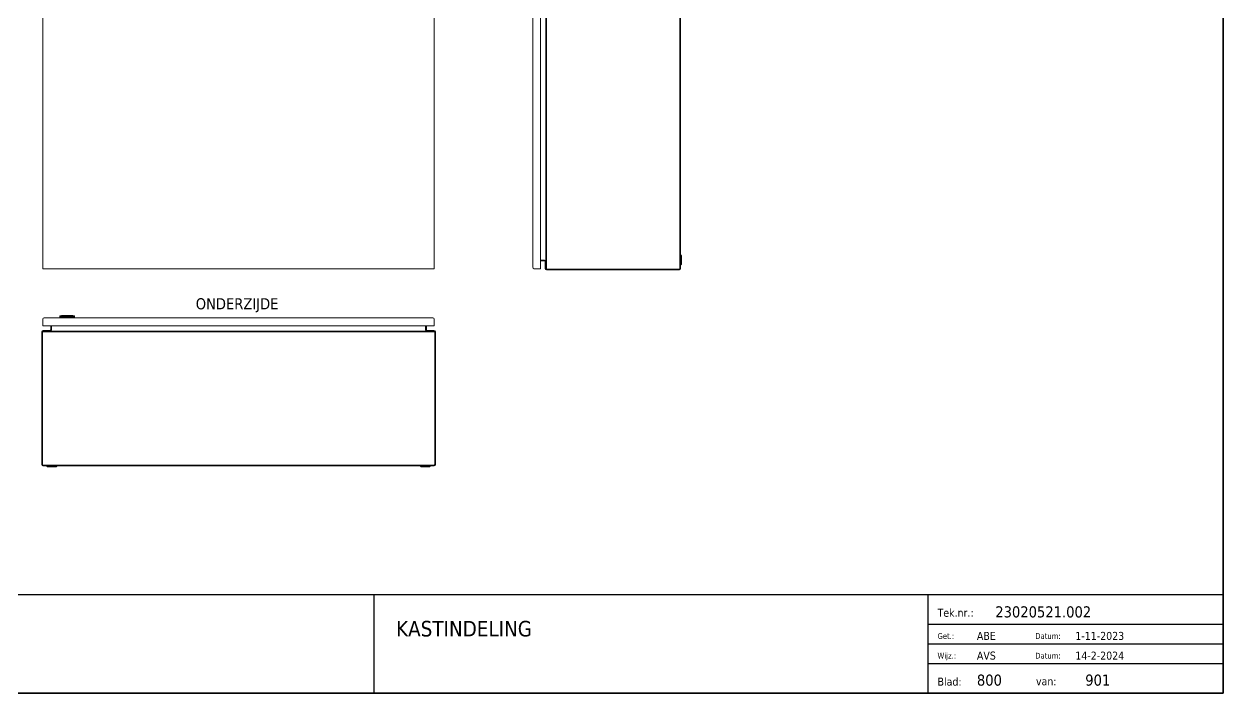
# Model space of a CAD drawing. Header units: millimetres. Extents: x 0 to 4000, y 0 to 2720.
# Drawn here: x 1564 to 4000, y 0 to 1360 of the extents above; entities that cross this region are included whole.
import ezdxf
from ezdxf.enums import TextEntityAlignment as Align

# ---------------------------------------------------------------- set-up
doc = ezdxf.new("R2010")
doc.units = ezdxf.units.MM
for name, color, linetype, lineweight in [('EPLAN201', 73, 'Continuous', 5), ('EPLAN400', 5, 'Continuous', 5), ('EPLAN451', 73, 'Continuous', 5), ('EPLAN452', 73, 'Continuous', 5), ('EPLAN500', 7, 'Continuous', 5), ('EPLAN501', 7, 'Continuous', 5), ('EPLAN503', 7, 'Continuous', 5), ('EPLAN504', 7, 'Continuous', 5), ('KASTEN', 1, 'Continuous', 0)]:
    doc.layers.add(name, color=color, linetype=linetype, lineweight=lineweight)
doc.styles.add('Tahoma', font='')
doc.styles.get('Tahoma').set_extended_font_data('Tahoma')

# ---------------------------------------------------------------- blocks, each defined once
blk = doc.blocks.new('EPLFRAME')
at = {"layer": 'EPLAN201', "linetype": 'Continuous', "lineweight": 25, "ltscale": 4}
for p, q in [((0, 200), (4000, 200)), ((2275, 200), (2275, 0)), ((3400, 200), (3400, 0)), ((3400, 140), (4000, 140)), ((3400, 100), (4000, 100)), ((3400, 60), (4000, 60))]:
    blk.add_line(p, q, dxfattribs=at)
at = {"layer": 'EPLAN201', "linetype": 'Continuous', "lineweight": 35, "ltscale": 4}
blk.add_lwpolyline([(0, 0), (4000, 0), (4000, 2720), (0, 2720)], close=True, dxfattribs=at)
at = {"layer": 'EPLAN201', "color": 73, "style": 'Tahoma'}
for s, height, p in [('Tek.nr.:', 16.25, (3420, 155)), ('Get.:', 11.74, (3420, 110)), ('Datum:', 11.74, (3618.6, 110)), ('Wijz.:', 11.74, (3420, 70)), ('Datum:', 11.74, (3618.6, 70)), ('Blad:', 16.25, (3420, 15)), ('van:', 16.25, (3620, 15.7))]:
    blk.add_text(s, height=height, dxfattribs=at).set_placement(p)
at = {"layer": 'EPLAN451', "color": 73, "style": 'Tahoma'}
for tag, p, height in [('14_10000', (3537.3, 153.7), 22.6), ('14_10011', (1180, 115), 31.6), ('14_10021', (3700, 108), 16.3), ('14_3010', (3500, 68), 16.3)]:
    blk.add_attdef(tag, p, '', height=height, dxfattribs=at)
at = {"layer": 'EPLAN452', "color": 73, "style": 'Tahoma'}
for tag, p, height in [('4_11011', (2320, 115), 31.6), ('4_11020', (3500, 108), 16.3), ('4_11024', (3700, 67.9), 16.3), ('4_11042', (3500, 15), 22.6), ('4_11043', (3720.1, 15), 22.6)]:
    blk.add_attdef(tag, p, '', height=height, dxfattribs=at)
blk = doc.blocks.new('EPLSYM_LibrarySPECIAL_Symbol11_Variant0_Placement8_3')
at = {"layer": 'EPLAN400', "color": 5, "style": 'Tahoma'}
blk.add_attdef('17_20010', text='', height=22.6, dxfattribs=at).set_placement((-1.5, -0.5), align=Align.BOTTOM_CENTER)
at = {"layer": 'EPLAN500', "color": 7, "style": 'Tahoma'}
blk.add_attdef('17_20027', text='', height=1.63, dxfattribs=at).set_placement((-1.5, -40.7), align=Align.BOTTOM_CENTER)
at = {"layer": 'EPLAN501', "color": 7, "style": 'Tahoma'}
blk.add_attdef('17_20011', text='', height=1.63, dxfattribs=at).set_placement((-1.5, -46.1), align=Align.BOTTOM_CENTER)
at = {"layer": 'EPLAN503', "color": 7, "style": 'Tahoma'}
blk.add_attdef('17_20024', text='', height=1.63, dxfattribs=at).set_placement((-1.5, -48.8), align=Align.BOTTOM_CENTER)
at = {"layer": 'EPLAN504', "color": 7, "style": 'Tahoma'}
blk.add_attdef('17_20901[1]', text='', height=1.63, dxfattribs=at).set_placement((-1.5, -43.4), align=Align.BOTTOM_CENTER)

msp = doc.modelspace()

# ---------------------------------------------------------------- linework, layer by layer
at = {"layer": 'KASTEN', "color": 1, "linetype": 'Continuous'}
for p, q in [((2597.5, 865.3), (2597.5, 2054.7)), ((2613.7, 2057.5), (2613.7, 862.5)), ((2625.8, 2058.5), (2625.8, 861.5)), ((2896.5, 862.3), (2896.5, 2057.7)), ((2898, 862.3), (2898, 2057.7)), ((2624.3, 2041.7), (2624.3, 878.3)), ((2613.6, 904.8), (2613.7, 862.5)), ((2613.7, 880), (2621.8, 880)), ((2613.7, 878.5), (2621.8, 878.5)), ((2622.8, 877.5), (2622.8, 863)), ((2624.3, 877.5), (2624.3, 878.3)), ((2624.3, 877.5), (2624.3, 863)), ((2600.3, 862.5), (2613.7, 862.5)), ((2624.7, 861.9), (2625.7, 861.5)), ((2625.7, 861.5), (2625.8, 861.5)), ((2895.7, 861.5), (2625.8, 861.5)), ((2895.7, 861.5), (2625.8, 861.5)), ((2895.7, 860), (2625.8, 860)), ((1602.5, 746.3), (1602.5, 759.7)), ((2394.7, 762.5), (1605.3, 762.5)), ((1637, 765.3), (1637, 766.6)), ((1637, 762.5), (1637, 765.3)), ((1640.5, 766.9), (1637.3, 766.9)), ((1637.3, 766.9), (1637.3, 765.6)), ((1644, 767.6), (1640.5, 767.6)), ((1640.5, 767.6), (1640.5, 766.6)), ((1640.5, 766.6), (1640.5, 766.6)), ((1640.5, 766.4), (1640.5, 766.4)), ((1640.5, 766.1), (1640.5, 766.1)), ((1640.5, 765.7), (1640.5, 765.9)), ((1640.5, 765.2), (1640.5, 765.7)), ((1642.8, 766.9), (1642.8, 767.4)), ((1642.8, 767.4), (1643.8, 767.4)), ((1643.8, 766.9), (1642.8, 766.9)), ((1642.8, 766.9), (1642.8, 766.7)), ((1642.8, 766.7), (1643.8, 766.7)), ((1643.8, 767.2), (1643.8, 766.9)), ((1643.8, 766.9), (1643.8, 766.7)), ((1652, 767.6), (1644, 767.6)), ((1645.2, 767.2), (1645.2, 767.4)), ((1645.2, 767.4), (1646.2, 767.4)), ((1646.2, 766.9), (1645.2, 766.9)), ((1645.2, 766.9), (1645.2, 766.7)), ((1645.2, 766.7), (1646.2, 766.7)), ((1646.2, 767.4), (1646.2, 766.9)), ((1646.2, 766.9), (1646.2, 766.7)), ((1646.8, 767.2), (1646.8, 766.9)), ((1648.6, 767.3), (1648.6, 767)), ((1648.6, 766.9), (1648.6, 766.7)), ((1650.4, 767.2), (1650.4, 766.9)), ((1650.9, 767.2), (1650.9, 766.9)), ((1660, 767.6), (1652, 767.6)), ((1652.5, 767.4), (1654.2, 767.4)), ((1652.5, 766.9), (1652.5, 766.7)), ((1654.2, 766.9), (1652.5, 766.9)), ((1652.5, 766.7), (1654.2, 766.7)), ((1653.1, 767.3), (1652.8, 767.3)), ((1652.8, 767.3), (1652.8, 767.1)), ((1652.8, 767.1), (1653.1, 767.1)), ((1653.1, 767.1), (1653.1, 767.3)), ((1654.7, 767.3), (1654, 767.3)), ((1654.2, 767.4), (1654.2, 766.9)), ((1654.2, 766.9), (1654.2, 766.7)), ((1654.7, 767.3), (1654.7, 767.4)), ((1654.7, 767.4), (1657.5, 767.4)), ((1656.4, 767.3), (1654.7, 767.3)), ((1654.7, 767.3), (1654.7, 767)), ((1654.7, 767), (1656.4, 767)), ((1656.4, 766.9), (1656.4, 767.3)), ((1657.5, 766.9), (1656.4, 766.9)), ((1656.4, 766.9), (1656.4, 766.7)), ((1656.4, 766.7), (1657.5, 766.7)), ((1657.5, 767.4), (1657.5, 766.9)), ((1657.5, 766.9), (1657.5, 766.7)), ((1658.1, 767.3), (1658.1, 767.4)), ((1658.1, 767.4), (1661, 767.4)), ((1659.9, 767.3), (1658.1, 767.3)), ((1658.1, 767.3), (1658.1, 767)), ((1658.1, 766.9), (1658.1, 767.1)), ((1658.1, 767.1), (1659.9, 767.1)), ((1658.1, 767), (1658.1, 767)), ((1661, 766.9), (1658.1, 766.9)), ((1658.1, 766.9), (1658.1, 766.7)), ((1658.1, 766.7), (1661, 766.7)), ((1658.2, 767.1), (1658.2, 767.2)), ((1658.2, 767.2), (1659.9, 767.2)), ((1659.9, 767.1), (1658.2, 767.1)), ((1658.2, 767.1), (1658.2, 767.1)), ((1659.9, 767.2), (1659.9, 767.3)), ((1659.9, 767.1), (1659.9, 767.1)), ((1663.5, 767.6), (1660, 767.6)), ((1661, 767.4), (1661, 766.9)), ((1661, 766.9), (1661, 766.7)), ((1663.5, 766.6), (1663.5, 767.6)), ((1666.7, 766.9), (1663.5, 766.9)), ((1663.5, 766.6), (1663.5, 766.6)), ((1663.5, 766.4), (1663.5, 766.4)), ((1663.5, 765.9), (1663.5, 765.7)), ((1663.5, 765.2), (1663.5, 765.7)), ((1666.7, 765.6), (1666.7, 766.9)), ((1667, 766.6), (1667, 765.3)), ((1667, 765.3), (1667, 762.5)), ((2397.5, 759.7), (2397.5, 746.3)), ((1600, 734.1), (1600, 464.2)), ((1601.5, 734.2), (1601.5, 734.1)), ((1601.5, 734.2), (1601.5, 734.1)), ((1601.5, 734.1), (1601.5, 464.2)), ((1601.5, 701.2), (1601.5, 734.1)), ((2398.5, 734.1), (1601.5, 734.1)), ((2397.5, 746.3), (1602.5, 746.3)), ((1602.5, 746.3), (1604.5, 746.3)), ((1603, 737.1), (1617.5, 737.1)), ((1603, 735.6), (1617.5, 735.6)), ((1617.5, 735.6), (1618.3, 735.6)), ((2382.5, 735.6), (1618.3, 735.6)), ((1618.5, 738.1), (1618.5, 746.3)), ((1620, 738.1), (1620, 746.3)), ((2380, 746.3), (2380, 738.1)), ((2381.1, 736), (2381.2, 736)), ((2381.5, 746.3), (2381.5, 738.1)), ((2382.5, 737.1), (2397, 737.1)), ((2382.5, 735.6), (2397, 735.6)), ((2398.5, 464.2), (2398.5, 734.1)), ((2398.5, 730.8), (2398.5, 464.2)), ((2400, 464.2), (2400, 734.1)), ((1601.5, 464.2), (1601.5, 692.5)), ((1601.5, 464.2), (1601.5, 464.1)), ((2397.7, 463.4), (1602.3, 463.4)), ((2397.7, 461.9), (1602.3, 461.9))]:
    msp.add_line(p, q, dxfattribs=at)
at = {"layer": 'KASTEN', "linetype": 'Continuous', "lineweight": 0, "ltscale": 20}
for p, q in [((2899.5, 889.6), (2898, 891.1)), ((2899.5, 889.6), (2899.5, 871)), ((2900, 872.2), (2900, 888.4)), ((2898, 869.5), (2899.5, 871)), ((1609.8, 461.9), (1611.3, 460.5)), ((1631.4, 461.9), (1609.8, 461.9)), ((1611.3, 460.5), (1629.9, 460.5)), ((1612.5, 460), (1628.7, 460)), ((1629.9, 460.5), (1631.4, 461.9)), ((2368.6, 461.9), (2370.1, 460.4)), ((2388.7, 460.4), (2370.1, 460.4)), ((2371.3, 459.9), (2387.5, 459.9)), ((2388.7, 460.4), (2390.2, 461.9))]:
    msp.add_line(p, q, dxfattribs=at)
at = {"layer": 'KASTEN', "color": 1, "linetype": 'Continuous'}
for points in [[(1602.5, 862.5), (2397.5, 862.5), (2397.5, 2057.5), (1602.5, 2057.5), (1602.5, 862.5)], [(1602.5, 862.5), (2397.5, 862.5), (2397.5, 2057.5), (1602.5, 2057.5), (1602.5, 862.5)], [(2624.3, 863.2), (2624.3, 863.2), (2624.3, 863.1), (2624.4, 863), (2624.4, 863), (2624.4, 862.9), (2624.4, 862.9), (2624.5, 862.8), (2624.5, 862.8), (2624.5, 862.7), (2624.5, 862.7), (2624.6, 862.6), (2624.6, 862.6), (2624.7, 862.5), (2624.7, 862.5), (2624.8, 862.4), (2624.8, 862.4), (2624.9, 862.3), (2624.9, 862.3), (2625, 862.2), (2625, 862.1), (2625.1, 862.1), (2625.1, 862), (2625.2, 862), (2625.2, 861.9), (2625.3, 861.9), (2625.4, 861.8), (2625.4, 861.8), (2625.5, 861.7), (2625.5, 861.7), (2625.6, 861.6), (2625.7, 861.6), (2625.7, 861.5)], [(1639.7, 764.8), (1639.5, 764.8), (1639.4, 764.8), (1639.3, 764.8), (1639.2, 764.9), (1639.1, 764.9), (1639, 764.9), (1638.9, 764.9), (1638.8, 764.9), (1638.7, 764.9), (1638.6, 764.9), (1638.5, 764.9), (1638.4, 764.9), (1638.3, 764.9), (1638.2, 764.9), (1638.1, 765), (1638, 765), (1637.9, 765), (1637.9, 765), (1637.8, 765), (1637.7, 765), (1637.7, 765), (1637.6, 765), (1637.6, 765.1), (1637.5, 765.1), (1637.5, 765.1), (1637.4, 765.1), (1637.4, 765.1), (1637.3, 765.1), (1637.3, 765.2), (1637.3, 765.2), (1637.2, 765.2), (1637.2, 765.2), (1637.2, 765.2), (1637.1, 765.2), (1637.1, 765.2), (1637.1, 765.3), (1637.1, 765.3), (1637.1, 765.3), (1637.1, 765.3), (1637, 765.3)], [(1637.3, 765.6), (1637.4, 765.6), (1637.4, 765.6), (1637.4, 765.5), (1637.4, 765.5), (1637.4, 765.5), (1637.5, 765.4), (1637.5, 765.4), (1637.6, 765.4), (1637.6, 765.4), (1637.7, 765.3), (1637.7, 765.3), (1637.8, 765.3), (1637.9, 765.3), (1638, 765.2), (1638, 765.2), (1638.1, 765.2), (1638.2, 765.2), (1638.3, 765.1), (1638.4, 765.1), (1638.5, 765.1), (1638.6, 765.1), (1638.7, 765.1), (1638.8, 765.1), (1638.9, 765.1), (1639, 765), (1639.1, 765), (1639.2, 765), (1639.3, 765), (1639.4, 765), (1639.5, 765), (1639.6, 765), (1639.7, 765)], [(1639.7, 765), (1640.6, 765), (1641.6, 764.9), (1642.5, 764.9), (1643.5, 764.9), (1644.4, 764.9), (1645.4, 764.8), (1646.3, 764.8), (1647.3, 764.8), (1648.3, 764.8), (1649.3, 764.8), (1650.3, 764.8), (1651.4, 764.8), (1652.4, 764.8), (1653.5, 764.8), (1654.5, 764.8), (1655.6, 764.8), (1656.7, 764.8), (1657.8, 764.8), (1658.9, 764.8), (1660, 764.9), (1661.1, 764.9), (1662.2, 764.9), (1663.3, 765), (1664.4, 765)], [(1664.4, 764.8), (1663.3, 764.8), (1662.2, 764.8), (1661.1, 764.7), (1660, 764.7), (1658.9, 764.7), (1657.8, 764.7), (1656.7, 764.6), (1655.6, 764.6), (1654.5, 764.6), (1653.5, 764.6), (1652.4, 764.6), (1651.4, 764.6), (1650.3, 764.6), (1649.3, 764.6), (1648.3, 764.6), (1647.3, 764.6), (1646.3, 764.7), (1645.3, 764.7), (1644.4, 764.7), (1643.4, 764.7), (1642.5, 764.7), (1641.5, 764.8), (1640.6, 764.8), (1639.7, 764.8)], [(1639.7, 764.8), (1639.7, 764.7), (1639.7, 764.6), (1639.7, 764.4), (1639.7, 764.3), (1639.7, 764.2), (1639.7, 764.1), (1639.7, 763.9), (1639.7, 763.8), (1639.7, 763.7), (1639.7, 763.6), (1639.7, 763.5), (1639.7, 763.4), (1639.7, 763.3), (1639.7, 763.2), (1639.7, 763.1), (1639.7, 763.1), (1639.7, 763), (1639.7, 762.9), (1639.7, 762.8), (1639.7, 762.8), (1639.7, 762.7), (1639.7, 762.6), (1639.7, 762.6), (1639.7, 762.5)], [(1640.5, 766.6), (1641.3, 766.6), (1642, 766.6), (1642.7, 766.6), (1643.4, 766.6), (1644.1, 766.6), (1644.8, 766.6), (1645.6, 766.5), (1646.3, 766.5), (1647, 766.5), (1647.7, 766.5), (1648.4, 766.5), (1649.2, 766.5), (1649.9, 766.5), (1650.6, 766.5), (1651.3, 766.5), (1652, 766.5), (1652.8, 766.5), (1653.5, 766.5), (1654.2, 766.5), (1654.9, 766.5), (1655.6, 766.5), (1656.4, 766.5), (1657.1, 766.5), (1657.8, 766.5), (1658.5, 766.5), (1659.2, 766.6), (1660, 766.6), (1660.7, 766.6), (1661.4, 766.6), (1662.1, 766.6), (1662.8, 766.6), (1663.5, 766.6)], [(1640.5, 766.4), (1641.3, 766.4), (1642, 766.4), (1642.7, 766.3), (1643.4, 766.3), (1644.1, 766.3), (1644.8, 766.3), (1645.6, 766.3), (1646.3, 766.3), (1647, 766.3), (1647.7, 766.3), (1648.4, 766.2), (1649.2, 766.2), (1649.9, 766.2), (1650.6, 766.2), (1651.3, 766.2), (1652, 766.2), (1652.8, 766.2), (1653.5, 766.2), (1654.2, 766.2), (1654.9, 766.2), (1655.6, 766.2), (1656.4, 766.3), (1657.1, 766.3), (1657.8, 766.3), (1658.5, 766.3), (1659.2, 766.3), (1660, 766.3), (1660.7, 766.3), (1661.4, 766.3), (1662.1, 766.4), (1662.8, 766.4), (1663.5, 766.4)], [(1663.5, 766.4), (1662.8, 766.4), (1662.1, 766.4), (1661.4, 766.4), (1660.7, 766.4), (1660, 766.3), (1659.4, 766.3), (1658.7, 766.3), (1658.1, 766.3), (1657.5, 766.3), (1657, 766.3), (1656.4, 766.3), (1655.9, 766.3), (1655.4, 766.3), (1654.9, 766.3), (1654.5, 766.3), (1654.1, 766.3), (1653.7, 766.3), (1653.3, 766.3), (1652.9, 766.3), (1652.6, 766.3), (1652.2, 766.3), (1651.9, 766.3), (1651.6, 766.3), (1651.2, 766.3), (1650.9, 766.3), (1650.5, 766.3), (1650.2, 766.3), (1649.8, 766.3), (1649.5, 766.3), (1649.1, 766.3), (1648.7, 766.3), (1648.3, 766.3), (1647.9, 766.3), (1647.5, 766.3), (1647, 766.3), (1646.6, 766.3), (1646.1, 766.3), (1645.6, 766.3), (1645.1, 766.3), (1644.7, 766.3), (1644.2, 766.3), (1643.7, 766.3), (1643.1, 766.4), (1642.6, 766.4), (1642.1, 766.4), (1641.6, 766.4), (1641.1, 766.4), (1640.5, 766.4)], [(1663.5, 766.2), (1662.8, 766.2), (1662.1, 766.1), (1661.4, 766.1), (1660.7, 766.1), (1660, 766.1), (1659.4, 766.1), (1658.7, 766.1), (1658.1, 766.1), (1657.5, 766), (1657, 766), (1656.4, 766), (1655.9, 766), (1655.4, 766), (1654.9, 766), (1654.5, 766), (1654.1, 766), (1653.7, 766), (1653.3, 766), (1652.9, 766), (1652.6, 766), (1652.2, 766), (1651.9, 766), (1651.6, 766), (1651.2, 766), (1650.9, 766), (1650.5, 766), (1650.2, 766), (1649.8, 766), (1649.5, 766), (1649.1, 766), (1648.7, 766), (1648.3, 766), (1647.9, 766), (1647.5, 766), (1647, 766), (1646.6, 766), (1646.1, 766.1), (1645.6, 766.1), (1645.1, 766.1), (1644.7, 766.1), (1644.2, 766.1), (1643.7, 766.1), (1643.1, 766.1), (1642.6, 766.1), (1642.1, 766.1), (1641.6, 766.1), (1641.1, 766.2), (1640.5, 766.2)], [(1640.5, 766.1), (1641.3, 766.1), (1642, 766.1), (1642.7, 766.1), (1643.4, 766.1), (1644.1, 766.1), (1644.8, 766), (1645.6, 766), (1646.3, 766), (1647, 766), (1647.7, 766), (1648.4, 766), (1649.2, 766), (1649.9, 766), (1650.6, 766), (1651.3, 766), (1652, 766), (1652.8, 766), (1653.5, 766), (1654.2, 766), (1654.9, 766), (1655.6, 766), (1656.4, 766), (1657.1, 766), (1657.8, 766), (1658.5, 766), (1659.2, 766), (1660, 766.1), (1660.7, 766.1), (1661.4, 766.1), (1662.1, 766.1), (1662.8, 766.1), (1663.5, 766.1)], [(1663.5, 765.9), (1662.8, 765.9), (1662.1, 765.9), (1661.4, 765.9), (1660.7, 765.9), (1660, 765.9), (1659.4, 765.8), (1658.7, 765.8), (1658.1, 765.8), (1657.5, 765.8), (1657, 765.8), (1656.4, 765.8), (1655.9, 765.8), (1655.4, 765.8), (1654.9, 765.8), (1654.5, 765.8), (1654.1, 765.8), (1653.7, 765.8), (1653.3, 765.8), (1652.9, 765.8), (1652.6, 765.8), (1652.2, 765.8), (1651.9, 765.8), (1651.6, 765.8), (1651.2, 765.8), (1650.9, 765.8), (1650.5, 765.8), (1650.2, 765.8), (1649.8, 765.8), (1649.5, 765.8), (1649.1, 765.8), (1648.7, 765.8), (1648.3, 765.8), (1647.9, 765.8), (1647.5, 765.8), (1647, 765.8), (1646.6, 765.8), (1646.1, 765.8), (1645.6, 765.8), (1645.1, 765.8), (1644.7, 765.8), (1644.2, 765.9), (1643.7, 765.9), (1643.1, 765.9), (1642.6, 765.9), (1642.1, 765.9), (1641.6, 765.9), (1641.1, 765.9), (1640.5, 765.9)], [(1640.5, 765.9), (1641.3, 765.9), (1642, 765.9), (1642.7, 765.9), (1643.4, 765.8), (1644.1, 765.8), (1644.8, 765.8), (1645.6, 765.8), (1646.3, 765.8), (1647, 765.8), (1647.7, 765.8), (1648.4, 765.7), (1649.2, 765.7), (1649.9, 765.7), (1650.6, 765.7), (1651.3, 765.7), (1652, 765.7), (1652.8, 765.7), (1653.5, 765.7), (1654.2, 765.7), (1654.9, 765.7), (1655.6, 765.7), (1656.4, 765.8), (1657.1, 765.8), (1657.8, 765.8), (1658.5, 765.8), (1659.2, 765.8), (1660, 765.8), (1660.7, 765.8), (1661.4, 765.9), (1662.1, 765.9), (1662.8, 765.9), (1663.5, 765.9)], [(1663.5, 765.7), (1662.8, 765.7), (1662.1, 765.7), (1661.4, 765.7), (1660.7, 765.6), (1660, 765.6), (1659.3, 765.6), (1658.5, 765.6), (1657.8, 765.6), (1657.1, 765.6), (1656.4, 765.6), (1655.7, 765.6), (1654.9, 765.5), (1654.2, 765.5), (1653.5, 765.5), (1652.8, 765.5), (1652.1, 765.5), (1651.3, 765.5), (1650.6, 765.5), (1649.9, 765.5), (1649.2, 765.5), (1648.4, 765.6), (1647.7, 765.6), (1647, 765.6), (1646.3, 765.6), (1645.6, 765.6), (1644.9, 765.6), (1644.1, 765.6), (1643.4, 765.6), (1642.7, 765.7), (1642, 765.7), (1641.3, 765.7), (1640.5, 765.7)], [(1663.5, 765.2), (1662.8, 765.2), (1662.1, 765.1), (1661.4, 765.1), (1660.7, 765.1), (1660, 765.1), (1659.3, 765.1), (1658.6, 765.1), (1657.9, 765), (1657.2, 765), (1656.4, 765), (1655.7, 765), (1655, 765), (1654.3, 765), (1653.6, 765), (1652.9, 765), (1652.1, 765), (1651.4, 765), (1650.7, 765), (1650, 765), (1649.2, 765), (1648.5, 765), (1647.8, 765), (1647.1, 765), (1646.3, 765), (1645.6, 765.1), (1644.9, 765.1), (1644.2, 765.1), (1643.4, 765.1), (1642.7, 765.1), (1642, 765.1), (1641.3, 765.2), (1640.5, 765.2)], [(1645.2, 767.2), (1645.1, 767.2), (1645.1, 767.2), (1645.1, 767.2), (1645.1, 767.2), (1645.1, 767.2), (1645.1, 767.2), (1645.1, 767.2), (1645, 767.2), (1645, 767.2), (1645, 767.2), (1645, 767.2), (1645, 767.2), (1645, 767.2), (1645, 767.2), (1645, 767.2), (1645, 767.2), (1644.9, 767.2), (1644.9, 767.2), (1644.9, 767.2), (1644.9, 767.2), (1644.9, 767.2), (1644.9, 767.2), (1644.9, 767.2), (1644.9, 767.2), (1644.9, 767.2), (1644.8, 767.2), (1644.8, 767.2), (1644.8, 767.2), (1644.8, 767.2), (1644.8, 767.2), (1644.8, 767.2), (1644.8, 767.2), (1644.8, 767.2), (1644.7, 767.2), (1644.7, 767.2), (1644.7, 767.2), (1644.7, 767.2), (1644.7, 767.2), (1644.7, 767.2), (1644.7, 767.2), (1644.7, 767.3), (1644.6, 767.3), (1644.6, 767.3), (1644.6, 767.3), (1644.6, 767.3), (1644.6, 767.3), (1644.6, 767.3), (1644.6, 767.3), (1644.6, 767.3), (1644.6, 767.3), (1644.6, 767.3), (1644.5, 767.3), (1644.5, 767.3), (1644.5, 767.3), (1644.5, 767.3), (1644.5, 767.3), (1644.5, 767.3), (1644.5, 767.3), (1644.4, 767.3), (1644.4, 767.3), (1644.4, 767.3), (1644.4, 767.3), (1644.4, 767.3), (1644.4, 767.3), (1644.4, 767.3), (1644.4, 767.3), (1644.4, 767.3), (1644.3, 767.3), (1644.3, 767.3), (1644.3, 767.3), (1644.3, 767.3), (1644.3, 767.3), (1644.3, 767.3), (1644.3, 767.3), (1644.3, 767.3), (1644.2, 767.3), (1644.2, 767.3), (1644.2, 767.3), (1644.2, 767.3), (1644.2, 767.3), (1644.2, 767.3), (1644.2, 767.3), (1644.2, 767.3), (1644.2, 767.3), (1644.2, 767.3), (1644.1, 767.3), (1644.1, 767.3), (1644.1, 767.3), (1644.1, 767.3), (1644.1, 767.3), (1644.1, 767.3), (1644.1, 767.3), (1644.1, 767.3), (1644.1, 767.3), (1644, 767.3), (1644, 767.3), (1644, 767.4), (1644, 767.4), (1644, 767.4), (1644, 767.4), (1644, 767.4), (1644, 767.4), (1644, 767.4), (1643.9, 767.4), (1643.9, 767.4), (1643.9, 767.4), (1643.9, 767.4), (1643.9, 767.4), (1643.9, 767.4), (1643.9, 767.4), (1643.9, 767.4), (1643.9, 767.4), (1643.9, 767.4), (1643.8, 767.4), (1643.8, 767.4), (1643.8, 767.4)], [(1645.2, 766.9), (1645.2, 766.9), (1645.1, 766.9), (1645.1, 767), (1645.1, 767), (1645.1, 767), (1645.1, 767), (1645.1, 767), (1645.1, 767), (1645.1, 767), (1645, 767), (1645, 767), (1645, 767), (1645, 767), (1645, 767), (1645, 767), (1645, 767), (1645, 767), (1645, 767), (1644.9, 767), (1644.9, 767), (1644.9, 767), (1644.9, 767), (1644.9, 767), (1644.9, 767), (1644.9, 767), (1644.9, 767), (1644.8, 767), (1644.8, 767), (1644.8, 767), (1644.8, 767), (1644.8, 767), (1644.8, 767), (1644.8, 767), (1644.8, 767), (1644.8, 767), (1644.8, 767), (1644.7, 767), (1644.7, 767), (1644.7, 767), (1644.7, 767), (1644.7, 767), (1644.7, 767), (1644.7, 767), (1644.7, 767), (1644.6, 767.1), (1644.6, 767.1), (1644.6, 767.1), (1644.6, 767.1), (1644.6, 767.1), (1644.6, 767.1), (1644.6, 767.1), (1644.6, 767.1), (1644.6, 767.1), (1644.6, 767.1), (1644.5, 767.1), (1644.5, 767.1), (1644.5, 767.1), (1644.5, 767.1), (1644.5, 767.1), (1644.5, 767.1), (1644.5, 767.1), (1644.5, 767.1), (1644.5, 767.1), (1644.4, 767.1), (1644.4, 767.1), (1644.4, 767.1), (1644.4, 767.1), (1644.4, 767.1), (1644.4, 767.1), (1644.4, 767.1), (1644.4, 767.1), (1644.3, 767.1), (1644.3, 767.1), (1644.3, 767.1), (1644.3, 767.1), (1644.3, 767.1), (1644.3, 767.1), (1644.3, 767.1), (1644.3, 767.1), (1644.3, 767.1), (1644.2, 767.1), (1644.2, 767.1), (1644.2, 767.1), (1644.2, 767.1), (1644.2, 767.1), (1644.2, 767.1), (1644.2, 767.1), (1644.2, 767.1), (1644.2, 767.1), (1644.1, 767.1), (1644.1, 767.2), (1644.1, 767.2), (1644.1, 767.2), (1644.1, 767.2), (1644.1, 767.2), (1644.1, 767.2), (1644.1, 767.2), (1644.1, 767.2), (1644, 767.2), (1644, 767.2), (1644, 767.2), (1644, 767.2), (1644, 767.2), (1644, 767.2), (1644, 767.2), (1644, 767.2), (1644, 767.2), (1643.9, 767.2), (1643.9, 767.2), (1643.9, 767.2), (1643.9, 767.2), (1643.9, 767.2), (1643.9, 767.2), (1643.9, 767.2), (1643.9, 767.2), (1643.9, 767.2), (1643.9, 767.2), (1643.8, 767.2), (1643.8, 767.2), (1643.8, 767.2)], [(1645.2, 766.7), (1645.2, 766.7), (1645.1, 766.7), (1645.1, 766.7), (1645.1, 766.7), (1645.1, 766.7), (1645.1, 766.7), (1645.1, 766.7), (1645.1, 766.7), (1645.1, 766.7), (1645.1, 766.7), (1645, 766.7), (1645, 766.7), (1645, 766.7), (1645, 766.7), (1645, 766.7), (1645, 766.7), (1645, 766.7), (1645, 766.7), (1645, 766.7), (1644.9, 766.7), (1644.9, 766.7), (1644.9, 766.7), (1644.9, 766.7), (1644.9, 766.8), (1644.9, 766.8), (1644.9, 766.8), (1644.9, 766.8), (1644.8, 766.8), (1644.8, 766.8), (1644.8, 766.8), (1644.8, 766.8), (1644.8, 766.8), (1644.8, 766.8), (1644.8, 766.8), (1644.8, 766.8), (1644.8, 766.8), (1644.7, 766.8), (1644.7, 766.8), (1644.7, 766.8), (1644.7, 766.8), (1644.7, 766.8), (1644.7, 766.8), (1644.7, 766.8), (1644.7, 766.8), (1644.6, 766.8), (1644.6, 766.8), (1644.6, 766.8), (1644.6, 766.8), (1644.6, 766.8), (1644.6, 766.8), (1644.6, 766.8), (1644.6, 766.8), (1644.6, 766.8), (1644.6, 766.8), (1644.5, 766.8), (1644.5, 766.8), (1644.5, 766.8), (1644.5, 766.8), (1644.5, 766.8), (1644.5, 766.8), (1644.5, 766.8), (1644.5, 766.8), (1644.5, 766.8), (1644.4, 766.8), (1644.4, 766.8), (1644.4, 766.8), (1644.4, 766.8), (1644.4, 766.9), (1644.4, 766.9), (1644.4, 766.9), (1644.4, 766.9), (1644.3, 766.9), (1644.3, 766.9), (1644.3, 766.9), (1644.3, 766.9), (1644.3, 766.9), (1644.3, 766.9), (1644.3, 766.9), (1644.3, 766.9), (1644.3, 766.9), (1644.2, 766.9), (1644.2, 766.9), (1644.2, 766.9), (1644.2, 766.9), (1644.2, 766.9), (1644.2, 766.9), (1644.2, 766.9), (1644.2, 766.9), (1644.2, 766.9), (1644.1, 766.9), (1644.1, 766.9), (1644.1, 766.9), (1644.1, 766.9), (1644.1, 766.9), (1644.1, 766.9), (1644.1, 766.9), (1644.1, 766.9), (1644.1, 766.9), (1644, 766.9), (1644, 766.9), (1644, 766.9), (1644, 766.9), (1644, 766.9), (1644, 766.9), (1644, 766.9), (1644, 766.9), (1644, 766.9), (1643.9, 766.9), (1643.9, 766.9), (1643.9, 766.9), (1643.9, 766.9), (1643.9, 766.9), (1643.9, 766.9), (1643.9, 766.9), (1643.9, 766.9), (1643.9, 766.9), (1643.9, 766.9), (1643.8, 766.9), (1643.8, 766.9), (1643.8, 767)], [(1647.5, 767.4), (1647.4, 767.4), (1647.2, 767.4), (1647.1, 767.4), (1647, 767.4), (1646.8, 767.4), (1646.7, 767.4), (1646.5, 767.4), (1646.4, 767.4), (1646.2, 767.4), (1646.1, 767.4), (1645.9, 767.4), (1645.8, 767.5), (1645.6, 767.5), (1645.5, 767.5), (1645.3, 767.5), (1645.2, 767.5), (1645.1, 767.5), (1644.9, 767.5), (1644.8, 767.5), (1644.7, 767.5), (1644.6, 767.6), (1644.5, 767.6), (1644.4, 767.6), (1644.3, 767.6), (1644.3, 767.6), (1644.2, 767.6), (1644.2, 767.6), (1644.1, 767.6), (1644.1, 767.6), (1644.1, 767.6), (1644.1, 767.6), (1644, 767.6)], [(1646.8, 767.2), (1646.8, 767.2), (1646.8, 767.2), (1646.8, 767.2), (1646.8, 767.2), (1646.8, 767.2), (1646.8, 767.2), (1646.8, 767.3), (1646.8, 767.3), (1646.9, 767.3), (1646.9, 767.3), (1646.9, 767.3), (1646.9, 767.3), (1647, 767.3), (1647, 767.3), (1647, 767.3), (1647.1, 767.3), (1647.1, 767.3), (1647.2, 767.3), (1647.2, 767.3), (1647.3, 767.3), (1647.3, 767.3), (1647.4, 767.3), (1647.4, 767.4), (1647.5, 767.4), (1647.5, 767.4), (1647.6, 767.4), (1647.6, 767.4), (1647.7, 767.4), (1647.8, 767.4), (1647.8, 767.4), (1647.9, 767.4), (1648, 767.4), (1648, 767.4), (1648.1, 767.4), (1648.2, 767.4), (1648.3, 767.4), (1648.3, 767.4), (1648.4, 767.4), (1648.5, 767.4), (1648.6, 767.4)], [(1648.6, 766.9), (1648.5, 766.9), (1648.4, 766.9), (1648.3, 766.9), (1648.3, 766.9), (1648.2, 766.9), (1648.1, 766.9), (1648, 766.9), (1647.9, 767), (1647.8, 767), (1647.8, 767), (1647.7, 767), (1647.6, 767), (1647.6, 767), (1647.5, 767), (1647.4, 767), (1647.4, 767), (1647.3, 767), (1647.3, 767), (1647.2, 767), (1647.2, 767), (1647.1, 767), (1647.1, 767), (1647.1, 767), (1647, 767), (1647, 767.1), (1647, 767.1), (1646.9, 767.1), (1646.9, 767.1), (1646.9, 767.1), (1646.9, 767.1), (1646.8, 767.1), (1646.8, 767.1), (1646.8, 767.1), (1646.8, 767.1), (1646.8, 767.1), (1646.8, 767.1), (1646.8, 767.2), (1646.8, 767.2), (1646.8, 767.2), (1646.8, 767.2)], [(1646.8, 766.9), (1646.8, 766.9), (1646.8, 766.9), (1646.8, 766.9), (1646.8, 766.9), (1646.8, 766.9), (1646.8, 766.9), (1646.8, 766.9), (1646.8, 766.8), (1646.9, 766.8), (1646.9, 766.8), (1646.9, 766.8), (1646.9, 766.8), (1647, 766.8), (1647, 766.8), (1647.1, 766.8), (1647.1, 766.8), (1647.1, 766.8), (1647.2, 766.8), (1647.2, 766.8), (1647.3, 766.8), (1647.3, 766.7), (1647.4, 766.7), (1647.4, 766.7), (1647.5, 766.7), (1647.5, 766.7), (1647.6, 766.7), (1647.7, 766.7), (1647.7, 766.7), (1647.8, 766.7), (1647.9, 766.7), (1647.9, 766.7), (1648, 766.7), (1648.1, 766.7), (1648.1, 766.7), (1648.2, 766.7), (1648.3, 766.7), (1648.4, 766.7), (1648.4, 766.7), (1648.5, 766.7), (1648.6, 766.7)], [(1648.6, 767.3), (1648.6, 767.3), (1648.5, 767.3), (1648.5, 767.3), (1648.5, 767.3), (1648.4, 767.3), (1648.4, 767.3), (1648.4, 767.3), (1648.3, 767.3), (1648.3, 767.3), (1648.3, 767.3), (1648.3, 767.3), (1648.2, 767.3), (1648.2, 767.3), (1648.2, 767.3), (1648.2, 767.3), (1648.1, 767.3), (1648.1, 767.3), (1648.1, 767.3), (1648.1, 767.3), (1648, 767.3), (1648, 767.3), (1648, 767.3), (1648, 767.3), (1648, 767.3), (1648, 767.3), (1647.9, 767.3), (1647.9, 767.2), (1647.9, 767.2), (1647.9, 767.2), (1647.9, 767.2), (1647.9, 767.2), (1647.9, 767.2), (1647.9, 767.2), (1647.9, 767.2), (1647.9, 767.2), (1647.9, 767.2), (1647.9, 767.2), (1647.9, 767.2), (1647.9, 767.2), (1647.9, 767.2)], [(1647.9, 767.2), (1647.9, 767.2), (1647.9, 767.2), (1647.9, 767.2), (1647.9, 767.2), (1647.9, 767.1), (1647.9, 767.1), (1647.9, 767.1), (1647.9, 767.1), (1647.9, 767.1), (1647.9, 767.1), (1647.9, 767.1), (1648, 767.1), (1648, 767.1), (1648, 767.1), (1648, 767.1), (1648, 767.1), (1648, 767.1), (1648.1, 767.1), (1648.1, 767.1), (1648.1, 767.1), (1648.1, 767.1), (1648.1, 767.1), (1648.2, 767.1), (1648.2, 767.1), (1648.2, 767.1), (1648.2, 767.1), (1648.3, 767.1), (1648.3, 767.1), (1648.3, 767.1), (1648.3, 767.1), (1648.4, 767.1), (1648.4, 767.1), (1648.4, 767.1), (1648.4, 767.1), (1648.5, 767.1), (1648.5, 767.1), (1648.5, 767.1), (1648.6, 767.1), (1648.6, 767.1), (1648.6, 767.1)], [(1648.6, 767.4), (1648.7, 767.4), (1648.8, 767.4), (1648.9, 767.4), (1649, 767.4), (1649.1, 767.4), (1649.1, 767.4), (1649.2, 767.4), (1649.3, 767.4), (1649.4, 767.4), (1649.5, 767.4), (1649.6, 767.4), (1649.6, 767.4), (1649.7, 767.4), (1649.8, 767.4), (1649.8, 767.3), (1649.9, 767.3), (1649.9, 767.3), (1650, 767.3), (1650, 767.3), (1650.1, 767.3), (1650.1, 767.3), (1650.1, 767.3), (1650.2, 767.3), (1650.2, 767.3), (1650.2, 767.3), (1650.3, 767.3), (1650.3, 767.3), (1650.3, 767.3), (1650.3, 767.3), (1650.4, 767.3), (1650.4, 767.3), (1650.4, 767.2), (1650.4, 767.2), (1650.4, 767.2), (1650.4, 767.2), (1650.4, 767.2), (1650.4, 767.2), (1650.4, 767.2), (1650.4, 767.2), (1650.4, 767.2)], [(1649.3, 767.2), (1649.3, 767.2), (1649.3, 767.2), (1649.3, 767.2), (1649.3, 767.2), (1649.3, 767.2), (1649.3, 767.2), (1649.3, 767.2), (1649.3, 767.2), (1649.3, 767.2), (1649.3, 767.2), (1649.3, 767.2), (1649.2, 767.3), (1649.2, 767.3), (1649.2, 767.3), (1649.2, 767.3), (1649.2, 767.3), (1649.2, 767.3), (1649.1, 767.3), (1649.1, 767.3), (1649.1, 767.3), (1649.1, 767.3), (1649.1, 767.3), (1649, 767.3), (1649, 767.3), (1649, 767.3), (1649, 767.3), (1649, 767.3), (1648.9, 767.3), (1648.9, 767.3), (1648.9, 767.3), (1648.8, 767.3), (1648.8, 767.3), (1648.8, 767.3), (1648.8, 767.3), (1648.7, 767.3), (1648.7, 767.3), (1648.7, 767.3), (1648.7, 767.3), (1648.6, 767.3), (1648.6, 767.3)], [(1648.6, 767.1), (1648.6, 767.1), (1648.7, 767.1), (1648.7, 767.1), (1648.7, 767.1), (1648.8, 767.1), (1648.8, 767.1), (1648.8, 767.1), (1648.8, 767.1), (1648.9, 767.1), (1648.9, 767.1), (1648.9, 767.1), (1649, 767.1), (1649, 767.1), (1649, 767.1), (1649, 767.1), (1649, 767.1), (1649.1, 767.1), (1649.1, 767.1), (1649.1, 767.1), (1649.1, 767.1), (1649.2, 767.1), (1649.2, 767.1), (1649.2, 767.1), (1649.2, 767.1), (1649.2, 767.1), (1649.2, 767.1), (1649.2, 767.1), (1649.3, 767.1), (1649.3, 767.1), (1649.3, 767.1), (1649.3, 767.1), (1649.3, 767.1), (1649.3, 767.1), (1649.3, 767.1), (1649.3, 767.2), (1649.3, 767.2), (1649.3, 767.2), (1649.3, 767.2), (1649.3, 767.2), (1649.3, 767.2)], [(1650.4, 767.2), (1650.4, 767.2), (1650.4, 767.2), (1650.4, 767.2), (1650.4, 767.1), (1650.4, 767.1), (1650.4, 767.1), (1650.4, 767.1), (1650.3, 767.1), (1650.3, 767.1), (1650.3, 767.1), (1650.3, 767.1), (1650.2, 767.1), (1650.2, 767.1), (1650.2, 767), (1650.1, 767), (1650.1, 767), (1650, 767), (1650, 767), (1649.9, 767), (1649.9, 767), (1649.8, 767), (1649.8, 767), (1649.7, 767), (1649.7, 767), (1649.6, 767), (1649.6, 767), (1649.5, 767), (1649.4, 767), (1649.4, 767), (1649.3, 767), (1649.2, 766.9), (1649.2, 766.9), (1649.1, 766.9), (1649, 766.9), (1649, 766.9), (1648.9, 766.9), (1648.8, 766.9), (1648.7, 766.9), (1648.7, 766.9), (1648.6, 766.9)], [(1648.6, 766.7), (1648.7, 766.7), (1648.8, 766.7), (1648.9, 766.7), (1648.9, 766.7), (1649, 766.7), (1649.1, 766.7), (1649.2, 766.7), (1649.3, 766.7), (1649.4, 766.7), (1649.4, 766.7), (1649.5, 766.7), (1649.6, 766.7), (1649.6, 766.7), (1649.7, 766.7), (1649.8, 766.7), (1649.8, 766.7), (1649.9, 766.7), (1649.9, 766.8), (1650, 766.8), (1650, 766.8), (1650.1, 766.8), (1650.1, 766.8), (1650.1, 766.8), (1650.2, 766.8), (1650.2, 766.8), (1650.2, 766.8), (1650.3, 766.8), (1650.3, 766.8), (1650.3, 766.8), (1650.3, 766.8), (1650.4, 766.9), (1650.4, 766.9), (1650.4, 766.9), (1650.4, 766.9), (1650.4, 766.9), (1650.4, 766.9), (1650.4, 766.9), (1650.4, 766.9), (1650.4, 766.9), (1650.4, 766.9)], [(1650.9, 767.2), (1650.9, 767.2), (1650.9, 767.2), (1650.9, 767.2), (1650.9, 767.2), (1650.9, 767.2), (1650.9, 767.2), (1650.9, 767.3), (1651, 767.3), (1651, 767.3), (1651, 767.3), (1651, 767.3), (1651.1, 767.3), (1651.1, 767.3), (1651.1, 767.3), (1651.2, 767.3), (1651.2, 767.3), (1651.2, 767.3), (1651.3, 767.3), (1651.3, 767.3), (1651.3, 767.3), (1651.4, 767.3), (1651.4, 767.3), (1651.5, 767.3), (1651.5, 767.4), (1651.6, 767.4), (1651.6, 767.4), (1651.6, 767.4), (1651.7, 767.4), (1651.7, 767.4), (1651.8, 767.4), (1651.8, 767.4), (1651.9, 767.4)], [(1652.5, 766.9), (1652.4, 766.9), (1652.4, 766.9), (1652.3, 766.9), (1652.2, 766.9), (1652.1, 766.9), (1652, 767), (1652, 767), (1651.9, 767), (1651.8, 767), (1651.7, 767), (1651.7, 767), (1651.6, 767), (1651.6, 767), (1651.5, 767), (1651.5, 767), (1651.4, 767), (1651.4, 767), (1651.3, 767), (1651.3, 767), (1651.2, 767), (1651.2, 767), (1651.2, 767), (1651.1, 767), (1651.1, 767.1), (1651.1, 767.1), (1651.1, 767.1), (1651, 767.1), (1651, 767.1), (1651, 767.1), (1651, 767.1), (1651, 767.1), (1650.9, 767.1), (1650.9, 767.1), (1650.9, 767.1), (1650.9, 767.1), (1650.9, 767.1), (1650.9, 767.2), (1650.9, 767.2), (1650.9, 767.2), (1650.9, 767.2)], [(1650.9, 766.9), (1650.9, 766.9), (1650.9, 766.9), (1650.9, 766.9), (1650.9, 766.9), (1650.9, 766.9), (1651, 766.9), (1651, 766.8), (1651, 766.8), (1651, 766.8), (1651.1, 766.8), (1651.1, 766.8), (1651.1, 766.8), (1651.2, 766.8), (1651.2, 766.8), (1651.2, 766.8), (1651.3, 766.8), (1651.3, 766.8), (1651.4, 766.8), (1651.4, 766.7), (1651.5, 766.7), (1651.5, 766.7), (1651.6, 766.7), (1651.6, 766.7), (1651.7, 766.7), (1651.7, 766.7), (1651.8, 766.7), (1651.8, 766.7), (1651.9, 766.7), (1651.9, 766.7), (1652, 766.7), (1652, 766.7), (1652.1, 766.7), (1652.1, 766.7), (1652.2, 766.7), (1652.2, 766.7), (1652.3, 766.7), (1652.4, 766.7), (1652.4, 766.7), (1652.5, 766.7), (1652.5, 766.7)], [(1651.9, 767.4), (1651.9, 767.4), (1651.9, 767.4), (1651.9, 767.4), (1652, 767.4), (1652, 767.4), (1652, 767.4), (1652, 767.4), (1652, 767.4), (1652.1, 767.4), (1652.1, 767.4), (1652.1, 767.4), (1652.1, 767.4), (1652.2, 767.4), (1652.2, 767.4), (1652.2, 767.4), (1652.3, 767.4), (1652.3, 767.4), (1652.3, 767.4), (1652.4, 767.4), (1652.4, 767.4), (1652.4, 767.4), (1652.5, 767.4), (1652.5, 767.4), (1652.5, 767.4)], [(1652.8, 767.3), (1652.7, 767.3), (1652.7, 767.3), (1652.7, 767.3), (1652.6, 767.3), (1652.6, 767.3), (1652.5, 767.3), (1652.5, 767.3), (1652.5, 767.3), (1652.4, 767.3), (1652.4, 767.3), (1652.4, 767.3), (1652.4, 767.3), (1652.3, 767.3), (1652.3, 767.3), (1652.3, 767.3), (1652.3, 767.3), (1652.2, 767.3), (1652.2, 767.3), (1652.2, 767.3), (1652.2, 767.3), (1652.2, 767.3), (1652.2, 767.3), (1652.1, 767.3), (1652.1, 767.3), (1652.1, 767.3), (1652.1, 767.3), (1652.1, 767.3), (1652.1, 767.3), (1652, 767.2), (1652, 767.2), (1652, 767.2), (1652, 767.2), (1652, 767.2), (1652, 767.2), (1652, 767.2), (1652, 767.2), (1652, 767.2), (1652, 767.2), (1652, 767.2), (1652, 767.2)], [(1652, 767.2), (1652, 767.2), (1652, 767.2), (1652, 767.2), (1652, 767.2), (1652, 767.2), (1652, 767.2), (1652, 767.1), (1652, 767.1), (1652, 767.1), (1652, 767.1), (1652, 767.1), (1652, 767.1), (1652.1, 767.1), (1652.1, 767.1), (1652.1, 767.1), (1652.1, 767.1), (1652.1, 767.1), (1652.1, 767.1), (1652.1, 767.1), (1652.1, 767.1), (1652.2, 767.1), (1652.2, 767.1), (1652.2, 767.1), (1652.2, 767.1), (1652.2, 767.1), (1652.2, 767.1), (1652.2, 767.1), (1652.3, 767.1), (1652.3, 767.1), (1652.3, 767.1), (1652.3, 767.1), (1652.4, 767.1), (1652.4, 767.1), (1652.4, 767.1), (1652.4, 767.1), (1652.4, 767.1), (1652.5, 767.1), (1652.5, 767.1), (1652.5, 767.1), (1652.6, 767.1), (1652.6, 767.1), (1652.6, 767.1), (1652.6, 767.1), (1652.7, 767.1), (1652.7, 767.1), (1652.7, 767.1), (1652.8, 767.1), (1652.8, 767.1)], [(1660, 767.6), (1659.9, 767.6), (1659.9, 767.6), (1659.9, 767.6), (1659.9, 767.6), (1659.9, 767.6), (1659.9, 767.6), (1659.8, 767.6), (1659.8, 767.6), (1659.7, 767.6), (1659.6, 767.6), (1659.5, 767.6), (1659.4, 767.5), (1659.3, 767.5), (1659.1, 767.5), (1659, 767.5), (1658.8, 767.5), (1658.6, 767.5), (1658.4, 767.5), (1658.2, 767.5), (1658, 767.4), (1657.8, 767.4), (1657.6, 767.4), (1657.3, 767.4), (1657.1, 767.4)], [(1664.4, 765), (1664.5, 765), (1664.6, 765), (1664.7, 765), (1664.8, 765), (1664.9, 765), (1665, 765), (1665.1, 765), (1665.2, 765), (1665.3, 765.1), (1665.4, 765.1), (1665.5, 765.1), (1665.5, 765.1), (1665.6, 765.1), (1665.7, 765.1), (1665.8, 765.1), (1665.9, 765.2), (1666, 765.2), (1666, 765.2), (1666.1, 765.2), (1666.2, 765.2), (1666.2, 765.3), (1666.3, 765.3), (1666.4, 765.3), (1666.4, 765.3), (1666.5, 765.4), (1666.5, 765.4), (1666.5, 765.4), (1666.6, 765.4), (1666.6, 765.4), (1666.6, 765.5), (1666.7, 765.5), (1666.7, 765.5), (1666.7, 765.5), (1666.7, 765.5), (1666.7, 765.5), (1666.7, 765.6), (1666.7, 765.6), (1666.7, 765.6), (1666.7, 765.6), (1666.7, 765.6)], [(1667, 765.3), (1667, 765.3), (1667, 765.3), (1667, 765.3), (1667, 765.3), (1667, 765.3), (1667, 765.3), (1667, 765.2), (1667, 765.2), (1667, 765.2), (1666.9, 765.2), (1666.9, 765.2), (1666.9, 765.2), (1666.8, 765.2), (1666.8, 765.1), (1666.7, 765.1), (1666.7, 765.1), (1666.6, 765.1), (1666.5, 765.1), (1666.5, 765.1), (1666.4, 765), (1666.3, 765), (1666.2, 765), (1666.2, 765), (1666.1, 765), (1666, 765), (1665.9, 764.9), (1665.8, 764.9), (1665.7, 764.9), (1665.6, 764.9), (1665.5, 764.9), (1665.4, 764.9), (1665.3, 764.9), (1665.2, 764.9), (1665.1, 764.9), (1665, 764.9), (1664.9, 764.9), (1664.8, 764.8), (1664.7, 764.8), (1664.6, 764.8), (1664.4, 764.8)], [(1664.4, 762.5), (1664.4, 762.6), (1664.4, 762.7), (1664.4, 762.7), (1664.4, 762.8), (1664.4, 762.9), (1664.4, 763), (1664.4, 763.1), (1664.4, 763.1), (1664.4, 763.2), (1664.4, 763.3), (1664.4, 763.4), (1664.4, 763.5), (1664.4, 763.6), (1664.4, 763.7), (1664.4, 763.8), (1664.4, 763.9), (1664.4, 764), (1664.4, 764.1), (1664.4, 764.2), (1664.4, 764.3), (1664.4, 764.5), (1664.4, 764.6), (1664.4, 764.7), (1664.4, 764.8)]]:
    msp.add_lwpolyline(points, dxfattribs=at)
msp.add_lwpolyline([(1602.5, 2057.5), (2397.5, 2057.5), (2397.5, 862.5), (1602.5, 862.5)], close=True, dxfattribs=at)
for centre, radius, start, end in [((2621.8, 877.5), 2.5, 360, 90), ((2621.8, 877.5), 1, 360, 90), ((2600.3, 865.3), 2.8, 180, 270), ((2625.8, 863), 3, 180, 270), ((2625.8, 863), 1.5, 180, 270), ((2895.7, 862.3), 0.8, 270, 360), ((2895.7, 862.3), 2.3, 270, 360), ((1605.3, 759.7), 2.8, 90, 180), ((1637.3, 766.6), 0.3, 90, 180), ((1637.3, 765.3), 0.298, 89.6035, 179.571), ((1640.1, 764.8), 0.4, 154.2541, 177.7192), ((1664, 764.8), 0.399, 2.2466, 25.7597), ((1666.7, 766.6), 0.3, 360, 90), ((1666.8, 765.3), 0.298, 0.4176, 90.4022), ((2394.7, 759.7), 2.8, 360, 90), ((1603, 734.1), 3, 90, 180), ((1603, 734.1), 1.5, 90, 180), ((1617.5, 738.1), 1, 270, 360), ((1617.5, 738.1), 2.5, 270, 360), ((2382.5, 738.1), 2.5, 180, 270), ((2382.5, 738.1), 1, 180, 270), ((2397, 734.1), 3, 360, 90), ((2397, 734.1), 1.5, 360, 90), ((1602.3, 464.2), 2.3, 180, 270), ((1602.3, 464.2), 0.8, 180, 270), ((2397.7, 464.2), 0.8, 270, 360), ((2397.7, 464.2), 2.3, 270, 360)]:
    msp.add_arc(centre, radius, start, end, dxfattribs=at)
at = {"layer": 'KASTEN', "linetype": 'Continuous', "lineweight": 0, "ltscale": 400}
for centre, radius, start, end in [((2898.2, 891.2), 0.2, 180, 225), ((2898.3, 888.4), 1.7, 360, 45), ((2898.2, 869.4), 0.2, 135, 180), ((2898.3, 872.2), 1.7, 315, 360), ((1609.7, 461.8), 0.2, 45, 90), ((1612.5, 461.7), 1.7, 225, 270), ((1628.7, 461.7), 1.7, 270, 315), ((1631.5, 461.8), 0.2, 90, 135), ((2368.5, 461.7), 0.2, 45, 90), ((2371.3, 461.6), 1.7, 225, 270), ((2387.5, 461.6), 1.7, 270, 315), ((2390.3, 461.7), 0.2, 90, 135)]:
    msp.add_arc(centre, radius, start, end, dxfattribs=at)

# ---------------------------------------------------------------- block references
ref = msp.add_blockref('EPLFRAME', (0, 0))
ref.add_attrib('4_11011', 'KASTINDELING', (2320, 115), dxfattribs={"layer": 'EPLAN452', "color": 73, "height": 31.605, "style": 'Tahoma'})
ref.add_attrib('14_10000', '23020521.002', (3537.3, 153.7), dxfattribs={"layer": 'EPLAN451', "color": 73, "height": 22.575, "style": 'Tahoma'})
ref.add_attrib('14_10021', '1-11-2023', (3700, 108), dxfattribs={"layer": 'EPLAN451', "color": 73, "height": 16.25, "style": 'Tahoma'})
ref.add_attrib('4_11024', '14-2-2024', (3700, 67.9), dxfattribs={"layer": 'EPLAN452', "color": 73, "height": 16.25, "style": 'Tahoma'})
ref.add_attrib('4_11043', '901', (3720.1, 15), dxfattribs={"layer": 'EPLAN452', "color": 73, "height": 22.57, "style": 'Tahoma'})
ref.add_attrib('4_11042', '800', (3500, 15), dxfattribs={"layer": 'EPLAN452', "color": 73, "height": 22.57, "style": 'Tahoma'})
ref.add_attrib('14_3010', 'AVS', (3500, 68), dxfattribs={"layer": 'EPLAN451', "color": 73, "height": 16.25, "style": 'Tahoma'})
ref.add_attrib('4_11020', 'ABE', (3500, 108), dxfattribs={"layer": 'EPLAN452', "color": 73, "height": 16.25, "style": 'Tahoma'})
ref = msp.add_blockref('EPLSYM_LibrarySPECIAL_Symbol11_Variant0_Placement8_3', (1600, 737.1))
ref.add_attrib('17_20010', 'ONDERZIJDE', dxfattribs={"layer": 'EPLAN400', "color": 5, "height": 22.57, "style": 'Tahoma'}).set_placement((1997, 773.2), align=Align.BOTTOM_CENTER)

doc.saveas('drawing.dxf')
